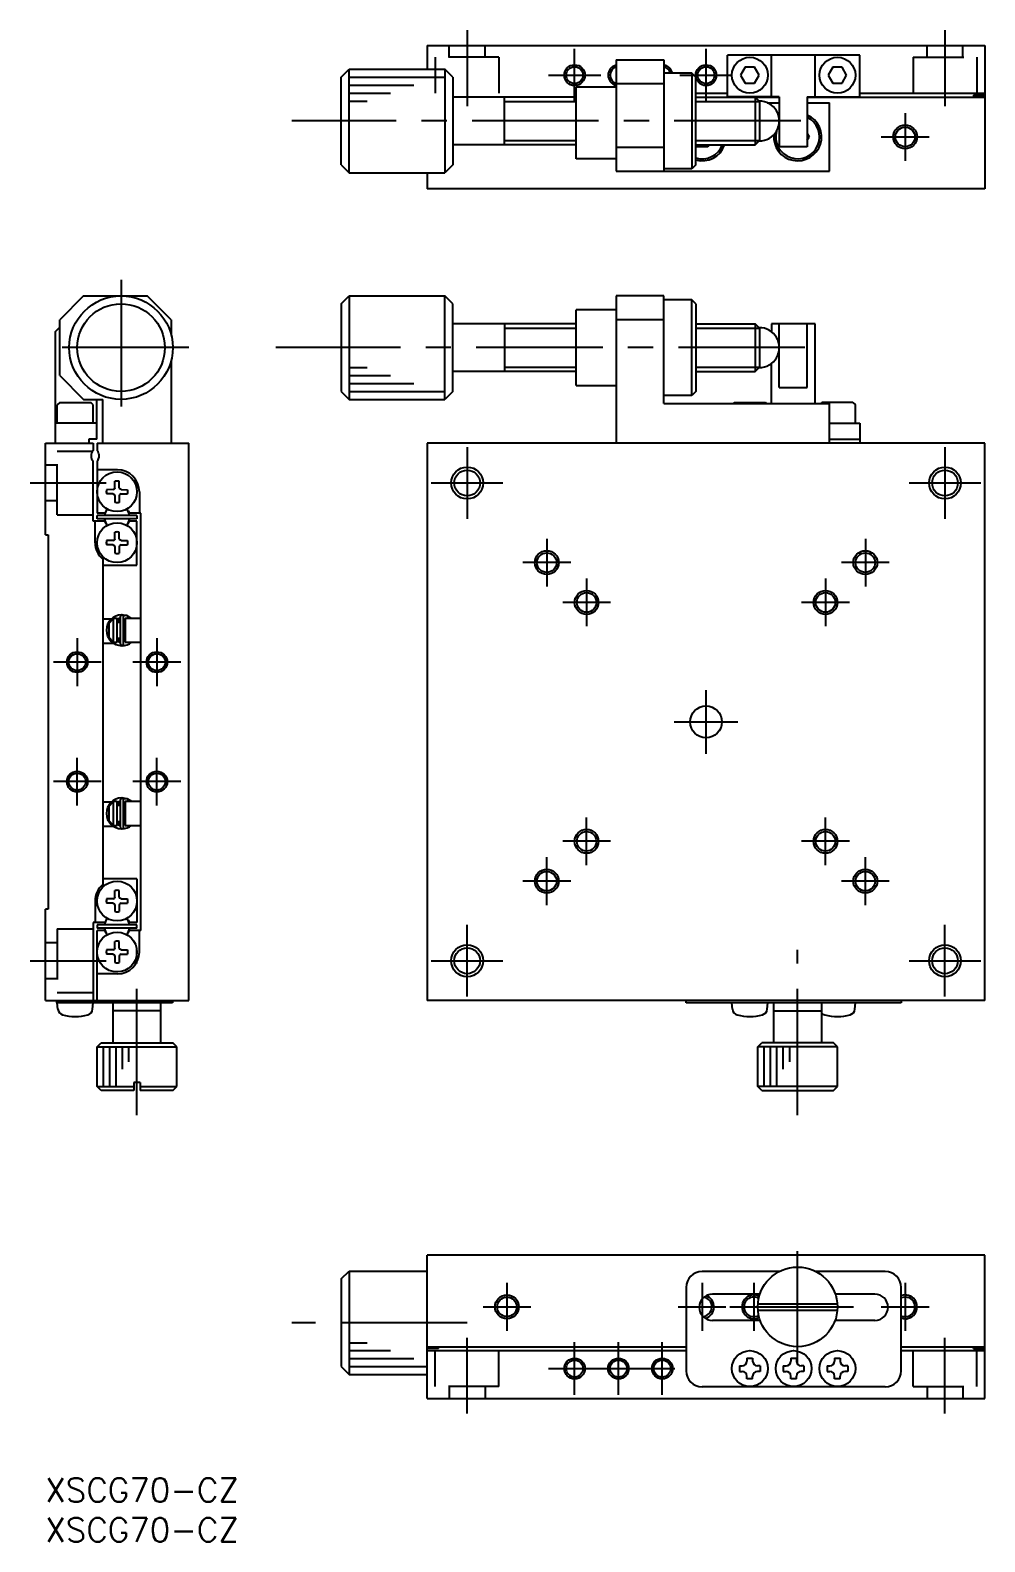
# Model space of a CAD drawing. Extents: x -2 to 284, y -8 to 182.
# Drawn here: x -1.9 to 118, y -8 to 181.8 of the extents above; entities that cross this region are included whole.
import ezdxf

# ---------------------------------------------------------------- set-up
doc = ezdxf.new("R2010")
doc.units = 0
doc.header["$LTSCALE"] = 0.5
doc.linetypes.add('CENTER', pattern=[50.8, 31.75, -6.35, 6.35, -6.35])
doc.linetypes.add('DASHED', pattern=[19.05, 12.7, -6.35])
for name, color, linetype in [('MSM_CENTER', 1, 'CENTER'), ('MSM_CONTINUOUS', 7, 'CONTINUOUS'), ('MSM_DASHED', 4, 'DASHED'), ('MSM_NARROW', 5, 'CONTINUOUS'), ('MSM_PART_NUMBER', 7, 'CONTINUOUS')]:
    doc.layers.add(name, color=color, linetype=linetype)
doc.styles.get("Standard").update_dxf_attribs({"font": 'txt.shx', "height": 3, "bigfont": 'bigfont.shx'})

# ---------------------------------------------------------------- blocks, each defined once
blk = doc.blocks.new('*U2')
at = {"layer": 'MSM_PART_NUMBER'}
blk.add_text('XSCG70-CZ', height=3, dxfattribs=at).set_placement((0, -3))
blk = doc.blocks.new('*U3')
at = {"layer": 'MSM_PART_NUMBER'}
blk.add_text('XSCG70-CZ', height=3, dxfattribs=at).set_placement((0, -8))

msp = doc.modelspace()

# ---------------------------------------------------------------- linework, layer by layer
at = {"layer": 'MSM_CENTER'}
for p, q in [((52.96, 181.82), (52.96, 172.28)), ((112.96, 181.82), (112.96, 172.28)), ((66.46, 172.87), (66.46, 179.47)), ((82.96, 172.87), (82.96, 179.47)), ((63.16, 176.17), (69.76, 176.17)), ((79.66, 176.17), (86.26, 176.17)), ((107.96, 171.42), (107.96, 165.42)), ((94.85, 170.42), (30.94, 170.42)), ((104.96, 168.42), (110.96, 168.42)), ((9.5, 150.46), (9.5, 133.46)), ((18, 141.96), (1, 141.96)), ((95.38, 141.96), (28.95, 141.96)), ((52.96, 129.46), (52.96, 120.46)), ((112.96, 129.46), (112.96, 120.46)), ((-1.9, 124.96), (7.63, 124.96)), ((48.46, 124.96), (57.46, 124.96)), ((108.46, 124.96), (117.46, 124.96)), ((62.96, 117.96), (62.96, 111.96)), ((102.96, 117.96), (102.96, 111.96)), ((65.96, 114.96), (59.96, 114.96)), ((105.96, 114.96), (99.96, 114.96)), ((67.96, 112.96), (67.96, 106.96)), ((97.96, 112.96), (97.96, 106.96)), ((70.96, 109.96), (64.96, 109.96)), ((100.96, 109.96), (94.96, 109.96)), ((4, 105.46), (4, 99.46)), ((14, 105.46), (14, 99.46)), ((7, 102.46), (1, 102.46)), ((17, 102.46), (11, 102.46)), ((82.96, 90.96), (82.96, 98.96)), ((78.96, 94.96), (86.96, 94.96)), ((4, 84.46), (4, 90.46)), ((14, 84.46), (14, 90.46)), ((7, 87.46), (1, 87.46)), ((17, 87.46), (11, 87.46)), ((67.96, 76.96), (67.96, 82.96)), ((97.96, 76.96), (97.96, 82.96)), ((70.96, 79.96), (64.96, 79.96)), ((100.96, 79.96), (94.96, 79.96)), ((62.96, 71.96), (62.96, 77.96)), ((102.96, 71.96), (102.96, 77.96)), ((65.96, 74.96), (59.96, 74.96)), ((105.96, 74.96), (99.96, 74.96)), ((52.96, 60.46), (52.96, 69.46)), ((112.96, 60.46), (112.96, 69.46)), ((-1.9, 64.96), (7.63, 64.96)), ((11.5, 45.58), (11.5, 66.32)), ((48.46, 64.96), (57.46, 64.96)), ((94.46, 45.58), (94.46, 66.32)), ((108.46, 64.96), (117.46, 64.96)), ((94.46, 14.5), (94.46, 28.5)), ((57.96, 24.5), (57.96, 18.5)), ((82.46, 24.5), (82.46, 18.5)), ((88.96, 24.5), (88.96, 18.5)), ((107.96, 24.5), (107.96, 18.5)), ((54.96, 21.5), (60.96, 21.5)), ((79.46, 21.5), (85.46, 21.5)), ((85.96, 21.5), (101.46, 21.5)), ((104.96, 21.5), (110.96, 21.5)), ((52.96, 19.5), (30.94, 19.5)), ((52.96, 8.1), (52.96, 17.63)), ((112.96, 8.1), (112.96, 17.63)), ((66.46, 10.45), (66.46, 17.05)), ((71.96, 10.45), (71.96, 17.05)), ((77.46, 10.45), (77.46, 17.05)), ((63.16, 13.75), (80.76, 13.75))]:
    msp.add_line(p, q, dxfattribs=at)
at = {"layer": 'MSM_CONTINUOUS'}
for p, q in [((47.96, 179.92), (117.96, 179.92)), ((47.96, 179.92), (47.96, 176.92)), ((102.26, 178.67), (85.66, 178.67)), ((85.66, 173.47), (85.66, 178.67)), ((91.16, 173.47), (91.16, 178.67)), ((96.66, 173.47), (96.66, 178.67)), ((102.26, 173.47), (102.26, 178.67)), ((117.96, 179.92), (117.96, 161.92)), ((37.16, 175.92), (38.16, 176.92)), ((38.16, 176.92), (50.16, 176.92)), ((38.16, 163.92), (38.16, 176.92)), ((51.16, 175.92), (50.16, 176.92)), ((50.16, 176.92), (50.16, 163.92)), ((71.66, 178.12), (71.66, 164.12)), ((71.66, 178.12), (77.66, 178.12)), ((77.66, 178.12), (77.66, 164.12)), ((87.88, 177.17), (87.3, 176.17)), ((89.03, 177.17), (87.88, 177.17)), ((89.61, 176.17), (89.03, 177.17)), ((98.88, 177.17), (98.3, 176.17)), ((100.03, 177.17), (98.88, 177.17)), ((100.61, 176.17), (100.03, 177.17)), ((37.16, 164.92), (37.16, 175.92)), ((51.16, 175.92), (51.16, 164.92)), ((66.66, 165.67), (66.66, 174.67)), ((71.66, 174.67), (66.66, 174.67)), ((71.66, 175.12), (77.66, 175.12)), ((81.16, 176.42), (77.66, 176.42)), ((81.16, 176.42), (81.16, 164.42)), ((81.66, 175.92), (81.16, 176.42)), ((81.66, 164.92), (81.66, 175.92)), ((87.3, 176.17), (87.88, 175.17)), ((87.88, 175.17), (89.03, 175.17)), ((89.03, 175.17), (89.61, 176.17)), ((98.3, 176.17), (98.88, 175.17)), ((98.88, 175.17), (100.03, 175.17)), ((100.03, 175.17), (100.61, 176.17)), ((66.66, 173.42), (51.16, 173.42)), ((57.66, 167.42), (57.66, 173.42)), ((81.66, 173.92), (85.66, 173.92)), ((81.66, 173.42), (89.12, 173.42)), ((92.16, 173.47), (85.66, 173.47)), ((88.79, 173.42), (92.16, 173.42)), ((89.12, 173.42), (89.12, 167.42)), ((89.66, 172.88), (89.12, 173.42)), ((89.66, 172.88), (89.66, 167.96)), ((92.16, 173.47), (92.16, 167.17)), ((95.66, 173.47), (95.66, 167.17)), ((95.66, 173.47), (102.26, 173.47)), ((95.66, 173.42), (117.96, 173.42)), ((102.26, 173.92), (117.96, 173.92)), ((116.56, 173.67), (116.56, 173.42)), ((116.56, 173.67), (117.96, 173.67)), ((90.64, 172.72), (92.16, 172.72)), ((95.66, 172.72), (98.46, 172.72)), ((98.46, 164.12), (98.46, 172.72)), ((66.66, 167.42), (51.16, 167.42)), ((71.66, 167.12), (77.66, 167.12)), ((81.66, 167.42), (89.12, 167.42)), ((81.66, 167.3), (81.73, 167.17)), ((83.18, 167.17), (81.73, 167.17)), ((83.32, 167.42), (83.18, 167.17)), ((89.12, 167.42), (89.66, 167.96)), ((95.66, 167.17), (92.16, 167.17)), ((95.66, 168.84), (95.9, 168.42)), ((95.66, 168), (95.9, 168.42)), ((71.66, 165.67), (66.66, 165.67)), ((37.16, 164.92), (38.16, 163.92)), ((38.16, 163.92), (50.16, 163.92)), ((47.96, 163.92), (47.96, 161.92)), ((51.16, 164.92), (50.16, 163.92)), ((71.66, 164.12), (98.46, 164.12)), ((81.16, 164.42), (77.66, 164.42)), ((81.66, 164.92), (81.16, 164.42)), ((117.96, 161.92), (47.96, 161.92)), ((4.8, 148.46), (1.8, 145.46)), ((4.8, 148.46), (12.8, 148.46)), ((15.8, 145.46), (12.8, 148.46)), ((37.16, 147.46), (38.16, 148.46)), ((38.16, 148.46), (50.16, 148.46)), ((38.16, 148.46), (38.16, 135.46)), ((51.16, 147.46), (50.16, 148.46)), ((50.16, 135.46), (50.16, 148.46)), ((71.66, 148.46), (71.66, 129.96)), ((77.66, 148.46), (71.66, 148.46)), ((77.66, 134.96), (77.66, 148.46)), ((37.16, 147.46), (37.16, 136.46)), ((51.16, 136.46), (51.16, 147.46)), ((66.66, 137.21), (66.66, 146.71)), ((71.66, 146.71), (66.66, 146.71)), ((81.16, 147.96), (77.66, 147.96)), ((81.16, 135.96), (81.16, 147.96)), ((81.66, 147.46), (81.16, 147.96)), ((81.66, 147.46), (81.66, 136.46)), ((1.25, 143.96), (1.8, 144.51)), ((1.8, 138.46), (1.8, 145.46)), ((15.8, 145.46), (15.8, 143.56)), ((66.66, 144.96), (51.16, 144.96)), ((57.66, 144.96), (57.66, 138.96)), ((77.66, 145.46), (71.66, 145.46)), ((81.66, 144.96), (89.12, 144.96)), ((89.12, 144.96), (89.12, 138.96)), ((89.66, 144.42), (89.12, 144.96)), ((89.66, 144.42), (89.66, 139.5)), ((96.66, 144.96), (91.16, 144.96)), ((91.16, 144.96), (91.16, 143.96)), ((92.16, 136.96), (92.16, 144.96)), ((95.66, 136.96), (95.66, 144.96)), ((96.66, 134.96), (96.66, 144.96)), ((1.25, 143.96), (1.25, 129.96)), ((15.8, 140.36), (15.8, 129.96)), ((66.66, 138.96), (51.16, 138.96)), ((81.66, 138.96), (89.12, 138.96)), ((89.12, 138.96), (89.66, 139.5)), ((91.16, 134.96), (91.16, 139.96)), ((1.8, 138.46), (4.8, 135.46)), ((66.66, 137.21), (71.66, 137.21)), ((92.16, 136.96), (95.66, 136.96)), ((1.8, 135.06), (1.5, 134.76)), ((1.8, 135.06), (5.7, 135.06)), ((4.8, 135.46), (7.2, 135.46)), ((6, 134.76), (5.7, 135.06)), ((6.45, 130.46), (6.45, 135.46)), ((7.2, 129.96), (7.2, 135.46)), ((37.16, 136.46), (38.16, 135.46)), ((38.16, 135.46), (50.16, 135.46)), ((51.16, 136.46), (50.16, 135.46)), ((81.16, 135.96), (77.66, 135.96)), ((77.66, 134.96), (98.46, 134.96)), ((81.66, 136.46), (81.16, 135.96)), ((86.41, 134.96), (86.51, 135.06)), ((86.51, 135.06), (90.41, 135.06)), ((90.51, 134.96), (90.41, 135.06)), ((97.41, 134.96), (97.51, 135.06)), ((101.41, 135.06), (97.51, 135.06)), ((98.46, 129.96), (98.46, 134.96)), ((101.41, 135.06), (101.71, 134.76)), ((1.5, 132.46), (1.5, 134.76)), ((6, 132.46), (6, 134.76)), ((101.71, 132.46), (101.71, 134.76)), ((6.45, 132.46), (1.25, 132.46)), ((98.46, 132.46), (102.26, 132.46)), ((102.26, 132.46), (102.26, 129.96)), ((0, 118.46), (0, 129.96)), ((0, 129.96), (6, 129.96)), ((6.45, 130.46), (5.45, 130.46)), ((5.45, 130.46), (5.45, 129.96)), ((6, 129.96), (6, 129.02)), ((6.5, 129.96), (6.5, 129.02)), ((6.5, 129.96), (18, 129.96)), ((18, 59.96), (18, 129.96)), ((117.96, 129.96), (47.96, 129.96)), ((47.96, 129.96), (47.96, 59.96)), ((98.46, 130.46), (102.26, 130.46)), ((117.96, 59.96), (117.96, 129.96)), ((6, 120.16), (6, 127.7)), ((6.5, 127.7), (6.5, 121.16)), ((9.05, 126.61), (6.5, 126.61)), ((8.5, 124.13), (7.68, 124.12)), ((8.5, 123.58), (7.68, 123.6)), ((8.5, 124.13), (8.67, 124.21)), ((8.5, 123.58), (8.67, 123.51)), ((8.73, 124.34), (8.67, 124.21)), ((8.73, 123.38), (8.67, 123.51)), ((8.73, 124.34), (8.74, 125.18)), ((9.27, 124.34), (9.26, 125.18)), ((9.27, 124.34), (9.33, 124.21)), ((9.27, 123.38), (9.33, 123.51)), ((9.5, 124.13), (9.33, 124.21)), ((9.5, 123.58), (9.33, 123.51)), ((9.5, 124.13), (10.32, 124.12)), ((9.5, 123.58), (10.32, 123.6)), ((11.8, 123.86), (11.8, 121.16)), ((8.73, 123.38), (8.74, 122.53)), ((9.27, 123.38), (9.26, 122.53)), ((7.45, 120.16), (6, 120.16)), ((6.25, 117.46), (6.25, 120.16)), ((7.45, 121.16), (6.5, 121.16)), ((11.5, 120.86), (6.5, 120.86)), ((6.5, 120.46), (6.5, 120.86)), ((11.5, 120.46), (6.5, 120.46)), ((7.62, 121.45), (7.45, 121.16)), ((7.62, 119.86), (7.45, 120.16)), ((10.38, 121.45), (10.55, 121.16)), ((10.38, 119.86), (10.55, 120.16)), ((12, 121.16), (10.55, 121.16)), ((11.5, 120.16), (10.55, 120.16)), ((11.5, 120.86), (11.5, 120.46)), ((11.5, 114.66), (11.5, 120.16)), ((12, 68.76), (12, 121.16)), ((0, 118.46), (0.35, 118.46)), ((0.35, 118.46), (0.35, 71.46)), ((8.5, 117.73), (7.68, 117.72)), ((8.5, 117.73), (8.67, 117.81)), ((8.73, 117.94), (8.67, 117.81)), ((8.73, 117.94), (8.74, 118.78)), ((9.27, 117.94), (9.26, 118.78)), ((9.27, 117.94), (9.33, 117.81)), ((9.5, 117.73), (9.33, 117.81)), ((9.5, 117.73), (10.32, 117.72)), ((8.5, 117.18), (7.68, 117.2)), ((8.5, 117.18), (8.67, 117.11)), ((8.73, 116.98), (8.67, 117.11)), ((8.73, 116.98), (8.74, 116.13)), ((9.27, 116.98), (9.26, 116.13)), ((9.27, 116.98), (9.33, 117.11)), ((9.5, 117.18), (9.33, 117.11)), ((9.5, 117.18), (10.32, 117.2)), ((7.2, 115.38), (7.2, 74.54)), ((7.2, 114.66), (11.5, 114.66)), ((9.41, 108.22), (9.41, 104.72)), ((10.38, 108.25), (9.63, 108.41)), ((9.81, 108.25), (9.8, 108.24)), ((9.8, 104.72), (9.8, 108.22)), ((9.84, 108.26), (9.81, 108.25)), ((9.87, 108.27), (9.84, 108.26)), ((9.9, 108.28), (9.87, 108.27)), ((9.94, 108.29), (9.9, 108.28)), ((9.97, 108.3), (9.94, 108.29)), ((10, 108.3), (9.97, 108.3)), ((10.04, 108.31), (10, 108.3)), ((10.07, 108.31), (10.04, 108.31)), ((10.11, 108.31), (10.07, 108.31)), ((10.14, 108.31), (10.11, 108.31)), ((10.18, 108.31), (10.14, 108.31)), ((10.21, 108.3), (10.18, 108.31)), ((10.24, 108.3), (10.21, 108.3)), ((10.28, 108.29), (10.24, 108.3)), ((10.31, 108.28), (10.28, 108.29)), ((10.38, 108.25), (10.28, 107.96)), ((10.34, 108.27), (10.31, 108.28)), ((10.37, 108.26), (10.34, 108.27)), ((10.37, 108.2), (10.36, 108.19)), ((10.85, 107.96), (10.37, 108.26)), ((10.37, 108.26), (10.37, 108.26)), ((10.37, 108.26), (10.37, 108.25)), ((10.37, 108.25), (10.37, 108.25)), ((10.37, 108.25), (10.38, 108.25)), ((10.38, 108.24), (10.37, 108.24)), ((10.37, 108.24), (10.37, 108.23)), ((10.37, 108.23), (10.37, 108.22)), ((10.37, 108.22), (10.37, 108.21)), ((10.37, 108.21), (10.37, 108.2)), ((10.4, 108.24), (10.38, 108.25)), ((10.38, 108.25), (10.38, 108.24)), ((8.25, 107.86), (7.2, 107.86)), ((8, 107.37), (8.5, 107.9)), ((8, 105.54), (8, 107.37)), ((8.5, 107.96), (8.5, 104.96)), ((9, 107.96), (8.5, 107.96)), ((9, 107.9), (9.41, 108.01)), ((9, 104.96), (9, 107.96)), ((9.2, 107.86), (9, 107.86)), ((9.41, 107.46), (9, 107.46)), ((9.2, 107.46), (9.2, 107.86)), ((9.8, 107.66), (9.81, 107.68)), ((9.8, 107.65), (9.8, 107.66)), ((9.8, 107.63), (9.8, 107.65)), ((9.8, 107.62), (9.8, 107.63)), ((10, 107.46), (9.8, 107.46)), ((9.81, 107.7), (9.82, 107.72)), ((9.81, 107.69), (9.81, 107.7)), ((9.81, 107.68), (9.81, 107.69)), ((9.82, 107.73), (9.83, 107.75)), ((9.82, 107.72), (9.82, 107.73)), ((9.83, 107.75), (9.84, 107.76)), ((9.84, 107.77), (9.85, 107.79)), ((9.84, 107.76), (9.84, 107.77)), ((9.85, 107.79), (9.86, 107.8)), ((9.86, 107.8), (9.87, 107.81)), ((9.87, 107.81), (9.88, 107.82)), ((9.88, 107.82), (9.89, 107.83)), ((9.89, 107.83), (9.9, 107.84)), ((9.9, 107.84), (9.91, 107.85)), ((9.91, 107.85), (9.92, 107.86)), ((9.92, 107.86), (9.94, 107.87)), ((9.94, 107.87), (9.95, 107.88)), ((9.95, 107.88), (9.96, 107.89)), ((9.96, 107.89), (9.98, 107.89)), ((9.98, 107.89), (9.99, 107.9)), ((9.99, 107.9), (10, 107.9)), ((10, 107.96), (10, 104.96)), ((12, 107.96), (10, 107.96)), ((10.28, 107.98), (10.27, 107.97)), ((10.27, 107.97), (10.27, 107.96)), ((10.29, 108.01), (10.28, 107.99)), ((10.28, 107.99), (10.28, 107.98)), ((10.3, 108.02), (10.29, 108.01)), ((10.31, 108.05), (10.3, 108.04)), ((10.3, 108.04), (10.3, 108.02)), ((10.32, 108.06), (10.31, 108.05)), ((10.33, 108.09), (10.32, 108.08)), ((10.32, 108.08), (10.32, 108.06)), ((10.34, 108.11), (10.33, 108.09)), ((10.35, 108.14), (10.34, 108.12)), ((10.34, 108.12), (10.34, 108.11)), ((10.36, 108.16), (10.35, 108.15)), ((10.35, 108.15), (10.35, 108.14)), ((10.36, 108.19), (10.36, 108.18)), ((10.36, 108.18), (10.36, 108.16)), ((7.2, 104.86), (8.52, 104.86)), ((8.5, 105.01), (8, 105.54)), ((8.5, 104.96), (9, 104.96)), ((9, 105.46), (9.41, 105.46)), ((9.41, 104.92), (9, 105.04)), ((9.2, 104.97), (9.2, 105.46)), ((9.2, 105.36), (9.41, 105.36)), ((9.8, 105.46), (10, 105.46)), ((9.8, 105.36), (10, 105.36)), ((9.8, 105.31), (9.8, 105.32)), ((9.8, 105.3), (9.8, 105.31)), ((9.8, 105.28), (9.8, 105.3)), ((9.81, 105.27), (9.8, 105.28)), ((9.81, 105.25), (9.81, 105.27)), ((9.81, 105.24), (9.81, 105.25)), ((9.82, 105.22), (9.81, 105.24)), ((9.82, 105.21), (9.82, 105.22)), ((9.83, 105.2), (9.82, 105.21)), ((9.83, 105.18), (9.83, 105.2)), ((9.84, 105.17), (9.83, 105.18)), ((9.85, 105.16), (9.84, 105.17)), ((9.86, 105.14), (9.85, 105.16)), ((9.87, 105.13), (9.86, 105.14)), ((9.88, 105.12), (9.87, 105.13)), ((9.89, 105.11), (9.88, 105.12)), ((9.9, 105.1), (9.89, 105.11)), ((9.91, 105.09), (9.9, 105.1)), ((9.92, 105.08), (9.91, 105.09)), ((9.93, 105.07), (9.92, 105.08)), ((9.94, 105.06), (9.93, 105.07)), ((9.96, 105.05), (9.94, 105.06)), ((9.97, 105.05), (9.96, 105.05)), ((9.98, 105.04), (9.97, 105.05)), ((10, 105.03), (9.98, 105.04)), ((10, 105.03), (10, 105.03)), ((10, 104.96), (12, 104.96)), ((10.31, 104.66), (10.31, 104.66)), ((10.31, 104.66), (10.32, 104.66)), ((10.32, 104.66), (10.32, 104.66)), ((10.32, 104.66), (10.32, 104.66)), ((10.32, 104.66), (10.32, 104.66)), ((10.32, 104.66), (10.32, 104.66)), ((10.32, 104.66), (10.33, 104.66)), ((10.33, 104.67), (10.37, 104.68)), ((10.33, 104.66), (10.33, 104.67)), ((10.33, 104.66), (10.33, 104.66)), ((10.33, 104.66), (10.33, 104.66)), ((10.33, 104.66), (10.33, 104.66)), ((10.37, 104.68), (10.39, 104.69)), ((10.37, 104.68), (10.37, 104.68)), ((10.37, 104.68), (10.37, 104.68)), ((10.37, 104.68), (10.37, 104.68)), ((8.25, 84.86), (7.2, 84.86)), ((8, 84.37), (8.5, 84.9)), ((8, 82.54), (8, 84.37)), ((8.5, 84.96), (8.5, 81.96)), ((9, 84.96), (8.5, 84.96)), ((9, 84.9), (9.41, 85.01)), ((9, 81.96), (9, 84.96)), ((9.2, 84.86), (9, 84.86)), ((9.41, 84.46), (9, 84.46)), ((9.2, 84.46), (9.2, 84.86)), ((9.41, 85.22), (9.41, 81.72)), ((10.4, 85.24), (9.63, 85.41)), ((9.81, 85.25), (9.8, 85.24)), ((9.8, 81.72), (9.8, 85.22)), ((9.8, 84.66), (9.81, 84.68)), ((9.8, 84.65), (9.8, 84.66)), ((9.8, 84.63), (9.8, 84.65)), ((9.8, 84.62), (9.8, 84.63)), ((10, 84.46), (9.8, 84.46)), ((9.84, 85.26), (9.81, 85.25)), ((9.81, 84.7), (9.82, 84.72)), ((9.81, 84.69), (9.81, 84.7)), ((9.81, 84.68), (9.81, 84.69)), ((9.82, 84.73), (9.83, 84.75)), ((9.82, 84.72), (9.82, 84.73)), ((9.83, 84.75), (9.84, 84.76)), ((9.87, 85.27), (9.84, 85.26)), ((9.84, 84.77), (9.85, 84.79)), ((9.84, 84.76), (9.84, 84.77)), ((9.85, 84.79), (9.86, 84.8)), ((9.86, 84.8), (9.87, 84.81)), ((9.9, 85.28), (9.87, 85.27)), ((9.87, 84.81), (9.88, 84.82)), ((9.88, 84.82), (9.89, 84.83)), ((9.89, 84.83), (9.9, 84.84)), ((9.94, 85.29), (9.9, 85.28)), ((9.9, 84.84), (9.91, 84.85)), ((9.91, 84.85), (9.92, 84.86)), ((9.92, 84.86), (9.94, 84.87)), ((9.97, 85.3), (9.94, 85.29)), ((9.94, 84.87), (9.95, 84.88)), ((9.95, 84.88), (9.96, 84.89)), ((9.96, 84.89), (9.98, 84.89)), ((10, 85.3), (9.97, 85.3)), ((9.98, 84.89), (9.99, 84.9)), ((9.99, 84.9), (10, 84.9)), ((10.04, 85.31), (10, 85.3)), ((10, 84.96), (10, 81.96)), ((12, 84.96), (10, 84.96)), ((10.07, 85.31), (10.04, 85.31)), ((10.11, 85.31), (10.07, 85.31)), ((10.14, 85.31), (10.11, 85.31)), ((10.18, 85.31), (10.14, 85.31)), ((10.21, 85.3), (10.18, 85.31)), ((10.24, 85.3), (10.21, 85.3)), ((10.28, 85.29), (10.24, 85.3)), ((10.28, 84.98), (10.27, 84.97)), ((10.27, 84.97), (10.27, 84.96)), ((10.31, 85.28), (10.28, 85.29)), ((10.38, 85.25), (10.28, 84.96)), ((10.29, 85.01), (10.28, 84.99)), ((10.28, 84.99), (10.28, 84.98)), ((10.3, 85.02), (10.29, 85.01)), ((10.31, 85.05), (10.3, 85.04)), ((10.3, 85.04), (10.3, 85.02)), ((10.34, 85.27), (10.31, 85.28)), ((10.32, 85.06), (10.31, 85.05)), ((10.33, 85.09), (10.32, 85.08)), ((10.32, 85.08), (10.32, 85.06)), ((10.34, 85.11), (10.33, 85.09)), ((10.37, 85.26), (10.34, 85.27)), ((10.35, 85.14), (10.34, 85.12)), ((10.34, 85.12), (10.34, 85.11)), ((10.36, 85.16), (10.35, 85.15)), ((10.35, 85.15), (10.35, 85.14)), ((10.37, 85.2), (10.36, 85.19)), ((10.36, 85.19), (10.36, 85.18)), ((10.36, 85.18), (10.36, 85.16)), ((10.85, 84.96), (10.37, 85.26)), ((10.37, 85.26), (10.37, 85.26)), ((10.37, 85.26), (10.37, 85.25)), ((10.37, 85.25), (10.37, 85.25)), ((10.37, 85.25), (10.38, 85.25)), ((10.38, 85.24), (10.37, 85.24)), ((10.37, 85.24), (10.37, 85.23)), ((10.37, 85.23), (10.37, 85.22)), ((10.37, 85.22), (10.37, 85.21)), ((10.37, 85.21), (10.37, 85.2)), ((10.38, 85.25), (10.38, 85.24)), ((7.2, 81.86), (8.52, 81.86)), ((8.5, 82.01), (8, 82.54)), ((8.5, 81.96), (9, 81.96)), ((9, 82.46), (9.41, 82.46)), ((9.41, 81.92), (9, 82.04)), ((9.2, 81.97), (9.2, 82.46)), ((9.2, 82.36), (9.41, 82.36)), ((9.8, 82.46), (10, 82.46)), ((9.8, 82.36), (10, 82.36)), ((9.8, 82.31), (9.8, 82.32)), ((9.8, 82.3), (9.8, 82.31)), ((9.8, 82.28), (9.8, 82.3)), ((9.81, 82.27), (9.8, 82.28)), ((9.81, 82.25), (9.81, 82.27)), ((9.81, 82.24), (9.81, 82.25)), ((9.82, 82.22), (9.81, 82.24)), ((9.82, 82.21), (9.82, 82.22)), ((9.83, 82.2), (9.82, 82.21)), ((9.83, 82.18), (9.83, 82.2)), ((9.84, 82.17), (9.83, 82.18)), ((9.85, 82.16), (9.84, 82.17)), ((9.86, 82.14), (9.85, 82.16)), ((9.87, 82.13), (9.86, 82.14)), ((9.88, 82.12), (9.87, 82.13)), ((9.89, 82.11), (9.88, 82.12)), ((9.9, 82.1), (9.89, 82.11)), ((9.91, 82.09), (9.9, 82.1)), ((9.92, 82.08), (9.91, 82.09)), ((9.93, 82.07), (9.92, 82.08)), ((9.94, 82.06), (9.93, 82.07)), ((9.96, 82.05), (9.94, 82.06)), ((9.97, 82.05), (9.96, 82.05)), ((9.98, 82.04), (9.97, 82.05)), ((10, 82.03), (9.98, 82.04)), ((10, 82.03), (10, 82.03)), ((10, 81.96), (12, 81.96)), ((10.31, 81.66), (10.31, 81.66)), ((10.31, 81.66), (10.32, 81.66)), ((10.32, 81.66), (10.32, 81.66)), ((10.32, 81.66), (10.32, 81.66)), ((10.32, 81.66), (10.32, 81.66)), ((10.32, 81.66), (10.32, 81.66)), ((10.32, 81.66), (10.33, 81.66)), ((10.33, 81.67), (10.37, 81.68)), ((10.33, 81.66), (10.33, 81.67)), ((10.33, 81.66), (10.33, 81.66)), ((10.33, 81.66), (10.33, 81.66)), ((10.33, 81.66), (10.33, 81.66)), ((10.37, 81.68), (10.39, 81.69)), ((10.37, 81.68), (10.37, 81.68)), ((10.37, 81.68), (10.37, 81.68)), ((10.37, 81.68), (10.37, 81.68)), ((10.38, 81.69), (10.38, 81.68)), ((11.5, 75.26), (7.2, 75.26)), ((11.5, 75.26), (11.5, 69.76)), ((6.25, 72.46), (6.25, 69.76)), ((8.5, 72.73), (7.68, 72.72)), ((8.5, 72.18), (7.68, 72.2)), ((8.5, 72.73), (8.67, 72.81)), ((8.5, 72.18), (8.67, 72.11)), ((8.73, 72.94), (8.67, 72.81)), ((8.73, 72.94), (8.74, 73.78)), ((9.27, 72.94), (9.26, 73.78)), ((9.27, 72.94), (9.33, 72.81)), ((9.5, 72.73), (9.33, 72.81)), ((9.5, 72.18), (9.33, 72.11)), ((9.5, 72.73), (10.32, 72.72)), ((9.5, 72.18), (10.32, 72.2)), ((0.35, 71.46), (0, 71.46)), ((0, 59.96), (0, 71.46)), ((8.73, 71.98), (8.67, 72.11)), ((8.73, 71.98), (8.74, 71.13)), ((9.27, 71.98), (9.26, 71.13)), ((9.27, 71.98), (9.33, 72.11)), ((6, 69.76), (6, 59.96)), ((7.45, 69.76), (6, 69.76)), ((11.5, 69.46), (6.5, 69.46)), ((6.5, 69.46), (6.5, 69.06)), ((11.5, 69.06), (6.5, 69.06)), ((6.5, 59.96), (6.5, 68.76)), ((7.45, 68.76), (6.5, 68.76)), ((7.62, 70.05), (7.45, 69.76)), ((7.62, 68.46), (7.45, 68.76)), ((10.38, 70.05), (10.55, 69.76)), ((10.38, 68.46), (10.55, 68.76)), ((11.5, 69.76), (10.55, 69.76)), ((12, 68.76), (10.55, 68.76)), ((11.5, 69.06), (11.5, 69.46)), ((11.8, 66.06), (11.8, 68.76)), ((8.73, 66.54), (8.67, 66.41)), ((8.73, 66.54), (8.74, 67.38)), ((9.27, 66.54), (9.26, 67.38)), ((9.27, 66.54), (9.33, 66.41)), ((8.5, 66.33), (7.68, 66.32)), ((8.5, 65.78), (7.68, 65.8)), ((8.5, 66.33), (8.67, 66.41)), ((8.5, 65.78), (8.67, 65.71)), ((8.73, 65.58), (8.67, 65.71)), ((8.73, 65.58), (8.74, 64.73)), ((9.27, 65.58), (9.26, 64.73)), ((9.27, 65.58), (9.33, 65.71)), ((9.5, 66.33), (9.33, 66.41)), ((9.5, 65.78), (9.33, 65.71)), ((9.5, 66.33), (10.32, 66.32)), ((9.5, 65.78), (10.32, 65.8)), ((9.05, 63.31), (6.5, 63.31)), ((0, 59.96), (18, 59.96)), ((1.45, 59.66), (1.45, 59.96)), ((15.95, 59.66), (1.45, 59.66)), ((1.57, 58.88), (1.5, 59.66)), ((5.93, 58.88), (6, 59.66)), ((8.5, 54.66), (8.5, 59.66)), ((14.5, 54.66), (14.5, 59.66)), ((15.95, 59.96), (15.95, 59.66)), ((117.96, 59.96), (47.96, 59.96)), ((80.46, 59.66), (80.46, 59.96)), ((107.46, 59.66), (80.46, 59.66)), ((86.27, 58.89), (86.21, 59.66)), ((90.64, 58.88), (90.71, 59.66)), ((91.46, 54.66), (91.46, 59.66)), ((97.46, 59.66), (97.46, 54.66)), ((101.64, 58.88), (101.71, 59.66)), ((107.46, 59.96), (107.46, 59.66)), ((14.5, 58.66), (8.5, 58.66)), ((91.46, 58.66), (97.46, 58.66)), ((6.5, 54.16), (7, 54.66)), ((6.5, 49.16), (6.5, 54.16)), ((6.5, 54.16), (16.5, 54.16)), ((7, 54.66), (16, 54.66)), ((16.5, 54.16), (16, 54.66)), ((16.5, 49.16), (16.5, 54.16)), ((89.46, 54.16), (89.96, 54.66)), ((89.46, 49.16), (89.46, 54.16)), ((99.46, 54.16), (89.46, 54.16)), ((98.96, 54.66), (89.96, 54.66)), ((99.46, 54.16), (98.96, 54.66)), ((99.46, 49.16), (99.46, 54.16)), ((11.1, 49.66), (11.1, 48.66)), ((11.9, 49.66), (11.1, 49.66)), ((11.9, 49.66), (11.9, 48.66)), ((7, 48.66), (6.5, 49.16)), ((6.5, 49.16), (11.1, 49.16)), ((11.1, 48.66), (7, 48.66)), ((11.9, 49.16), (16.5, 49.16)), ((16, 48.66), (11.9, 48.66)), ((16, 48.66), (16.5, 49.16)), ((89.96, 48.66), (89.46, 49.16)), ((99.46, 49.16), (89.46, 49.16)), ((89.96, 48.66), (98.96, 48.66)), ((98.96, 48.66), (99.46, 49.16)), ((117.96, 28), (47.96, 28)), ((47.96, 10), (47.96, 28)), ((117.96, 10), (117.96, 28)), ((37.16, 25), (38.16, 26)), ((37.16, 25), (37.16, 14)), ((38.16, 26), (38.16, 13)), ((38.16, 26), (47.96, 26)), ((92.18, 25.95), (82.46, 25.95)), ((105.46, 25.95), (96.74, 25.95)), ((80.46, 23.95), (80.46, 13.45)), ((89.72, 23.1), (83.76, 23.1)), ((104.16, 23.1), (99.19, 23.1)), ((107.46, 13.45), (107.46, 23.95)), ((89.47, 21.9), (99.44, 21.9)), ((89.47, 21.1), (99.44, 21.1)), ((89.75, 19.8), (83.76, 19.8)), ((104.16, 19.8), (99.16, 19.8)), ((47.96, 16.5), (80.46, 16.5)), ((49.36, 16.25), (47.96, 16.25)), ((47.96, 16), (80.46, 16)), ((49.36, 16.25), (49.36, 16.5)), ((107.46, 16.5), (117.96, 16.5)), ((107.46, 16), (117.96, 16)), ((116.56, 16.25), (116.56, 16.5)), ((116.56, 16.25), (117.96, 16.25)), ((37.16, 14), (38.16, 13)), ((87.16, 14.1), (87.51, 14.1)), ((87.16, 14.1), (87.16, 13.4)), ((87.16, 13.4), (87.51, 13.4)), ((88.1, 15.05), (88.1, 14.69)), ((88.1, 15.05), (88.81, 15.05)), ((88.81, 15.05), (88.81, 14.69)), ((89.75, 14.1), (89.4, 14.1)), ((89.75, 13.4), (89.4, 13.4)), ((89.75, 14.1), (89.75, 13.4)), ((92.66, 14.1), (93.01, 14.1)), ((92.66, 14.1), (92.66, 13.4)), ((92.66, 13.4), (93.01, 13.4)), ((93.6, 15.05), (93.6, 14.69)), ((93.6, 15.05), (94.31, 15.05)), ((94.31, 15.05), (94.31, 14.69)), ((95.25, 14.1), (94.9, 14.1)), ((95.25, 13.4), (94.9, 13.4)), ((95.25, 14.1), (95.25, 13.4)), ((98.16, 14.1), (98.51, 14.1)), ((98.16, 14.1), (98.16, 13.4)), ((98.16, 13.4), (98.51, 13.4)), ((99.1, 15.05), (99.1, 14.69)), ((99.1, 15.05), (99.81, 15.05)), ((99.81, 15.05), (99.81, 14.69)), ((100.75, 14.1), (100.4, 14.1)), ((100.75, 13.4), (100.4, 13.4)), ((100.75, 14.1), (100.75, 13.4)), ((38.16, 13), (47.96, 13)), ((105.46, 11.45), (82.46, 11.45)), ((88.1, 12.45), (88.1, 12.81)), ((88.81, 12.45), (88.1, 12.45)), ((88.81, 12.45), (88.81, 12.81)), ((93.6, 12.45), (93.6, 12.81)), ((94.31, 12.45), (93.6, 12.45)), ((94.31, 12.45), (94.31, 12.81)), ((99.1, 12.45), (99.1, 12.81)), ((99.81, 12.45), (99.1, 12.45)), ((99.81, 12.45), (99.81, 12.81)), ((47.96, 10), (117.96, 10))]:
    msp.add_line(p, q, dxfattribs=at)
for centre, radius in [((66.46, 176.17), 1.06), ((82.96, 176.17), 1.06), ((88.46, 176.17), 2.25), ((99.46, 176.17), 2.25), ((107.96, 168.42), 1.23), ((9.5, 141.96), 6.5), ((9.5, 141.96), 5.5), ((9, 123.86), 2.5), ((52.96, 124.96), 1.62), ((112.96, 124.96), 1.62), ((9, 117.46), 2.5), ((62.96, 114.96), 1.23), ((102.96, 114.96), 1.23), ((67.96, 109.96), 1.23), ((97.96, 109.96), 1.23), ((4, 102.46), 1.06), ((14, 102.46), 1.06), ((82.96, 94.96), 2), ((4, 87.46), 1.06), ((14, 87.46), 1.06), ((67.96, 79.96), 1.23), ((97.96, 79.96), 1.23), ((62.96, 74.96), 1.23), ((102.96, 74.96), 1.23), ((9, 72.46), 2.5), ((9, 66.06), 2.5), ((52.96, 64.96), 1.62), ((112.96, 64.96), 1.62), ((94.46, 21.5), 5), ((57.96, 21.5), 1.23), ((88.46, 13.75), 2.25), ((93.96, 13.75), 2.25), ((99.46, 13.75), 2.25), ((66.46, 13.75), 1.06), ((71.96, 13.75), 1.06), ((77.46, 13.75), 1.06)]:
    msp.add_circle(centre, radius, dxfattribs=at)
for centre, radius, start, end in [((71.96, 176.17), 1.06, 106.4965, 253.5035), ((77.46, 176.17), 1.06, 13.6877, 79.0878), ((89.66, 170.42), 2.5, 269.0567, 90.9433), ((94.46, 168.42), 3, 174.6711, 66.4218), ((94.46, 168.42), 2.75, 164.9232, 64.1279), ((94.46, 168.42), 2.75, 146.7581, 149.837), ((82.46, 168.42), 2.75, 253.0876, 338.6763), ((82.46, 168.42), 3, 254.534, 340.5288), ((89.66, 141.96), 2.5, 269.0567, 90.9433), ((6.75, 128.36), 1, 138.5904, 221.4096), ((5.75, 128.36), 1, 318.5904, 41.4096), ((9.05, 123.86), 2.75, 0, 90), ((9, 123.86), 1.35, 168.8959, 191.1041), ((9, 123.86), 1.35, 78.8959, 101.1041), ((9, 123.86), 1.35, 348.8959, 11.1041), ((9, 120.66), 1.59, 140.1512, 172.7624), ((9.12, 120.54), 1.75, 139.676, 148.6217), ((9, 123.86), 1.35, 258.8959, 281.1041), ((8.88, 120.54), 1.75, 31.3783, 40.324), ((9, 120.66), 1.59, 7.2376, 39.8488), ((9, 120.66), 1.59, 187.2376, 219.8488), ((9.12, 120.77), 1.75, 211.3783, 220.324), ((9, 120.66), 1.59, 320.1512, 352.7624), ((8.88, 120.77), 1.75, 319.676, 328.6217), ((9, 117.46), 1.35, 168.8959, 191.1041), ((9, 117.46), 1.35, 78.8959, 101.1041), ((9, 117.46), 1.35, 348.8959, 11.1041), ((9, 117.46), 2.75, 180, 229.1148), ((9, 117.46), 1.35, 258.8959, 281.1041), ((9.61, 106.47), 1.94, 90.6567, 269.2678), ((9.61, 108.22), 0.195, 0, 180), ((9.61, 104.72), 0.195, 180, 0), ((9.6, 106.47), 1.95, 270.7607, 308.9718), ((9.61, 83.47), 1.94, 90.6567, 269.2678), ((9.61, 85.22), 0.195, 0, 180), ((9.61, 81.72), 0.195, 180, 0), ((9.6, 83.47), 1.95, 270.7607, 308.9718), ((9, 72.46), 2.75, 130.8852, 180), ((9, 72.46), 1.35, 168.8959, 191.1041), ((9, 72.46), 1.35, 78.8959, 101.1041), ((9, 72.46), 1.35, 348.8959, 11.1041), ((9, 69.26), 1.59, 140.1512, 172.7624), ((9.12, 69.14), 1.75, 139.676, 148.6217), ((9, 72.46), 1.35, 258.8959, 281.1041), ((8.88, 69.14), 1.75, 31.3783, 40.324), ((9, 69.26), 1.59, 7.2376, 39.8488), ((9, 69.26), 1.59, 187.2376, 219.8488), ((9.12, 69.37), 1.75, 211.3783, 220.324), ((9, 69.26), 1.59, 320.1512, 352.7624), ((8.88, 69.37), 1.75, 319.676, 328.6217), ((9, 66.06), 1.35, 78.8959, 101.1041), ((9, 66.06), 1.35, 168.8959, 191.1041), ((9, 66.06), 1.35, 258.8959, 281.1041), ((9.05, 66.06), 2.75, 270, 0), ((9, 66.06), 1.35, 348.8959, 11.1041), ((2.37, 58.95), 0.8, 185, 254.5573), ((5.13, 58.95), 0.8, 285.4427, 355), ((87.09, 58.96), 0.821, 185, 254.7184), ((89.84, 58.95), 0.8, 285.4427, 355), ((100.84, 58.95), 0.8, 285.4427, 355), ((3.75, 63.96), 6, 254.5573, 285.2816), ((88.46, 63.96), 6, 254.7184, 285.4427), ((98.09, 58.96), 0.821, 219.3338, 254.7184), ((99.46, 63.96), 6, 254.7184, 285.4427), ((82.46, 23.95), 2, 90, 180), ((105.46, 23.95), 2, 0, 90), ((83.76, 21.45), 1.65, 90, 270), ((104.16, 21.45), 1.65, 270, 90), ((82.46, 21.5), 1.23, 276.4572, 79.1377), ((88.96, 21.5), 1.23, 60.0028, 299.9972), ((107.96, 21.5), 1.23, 246.0042, 113.9958), ((82.46, 13.45), 2, 180, 270), ((87.51, 14.69), 0.59, 270, 0), ((87.51, 12.81), 0.59, 0, 90), ((89.4, 14.69), 0.59, 180, 270), ((89.4, 12.81), 0.59, 90, 180), ((93.01, 14.69), 0.59, 270, 0), ((93.01, 12.81), 0.59, 0, 90), ((94.9, 14.69), 0.59, 180, 270), ((94.9, 12.81), 0.59, 90, 180), ((98.51, 14.69), 0.59, 270, 0), ((98.51, 12.81), 0.59, 0, 90), ((100.4, 14.69), 0.59, 180, 270), ((100.4, 12.81), 0.59, 90, 180), ((105.46, 13.45), 2, 270, 0)]:
    msp.add_arc(centre, radius, start, end, dxfattribs=at)
at = {"layer": 'MSM_DASHED'}
for p, q in [((50.71, 178.42), (50.71, 179.92)), ((55.21, 178.42), (55.21, 179.92)), ((110.71, 178.42), (110.71, 179.92)), ((115.21, 178.42), (115.21, 179.92)), ((56.96, 178.42), (48.96, 178.42)), ((48.96, 178.42), (48.96, 173.92)), ((56.96, 178.42), (56.96, 173.92)), ((108.96, 178.42), (116.96, 178.42)), ((108.96, 178.42), (108.96, 173.92)), ((116.96, 178.42), (116.96, 173.92)), ((1.5, 127.21), (0, 127.21)), ((1.5, 120.96), (1.5, 128.96)), ((1.5, 128.96), (5.95, 128.96)), ((1.5, 122.71), (0, 122.71)), ((1.5, 120.96), (6, 120.96)), ((1.5, 68.96), (1.5, 60.96)), ((1.5, 68.96), (6, 68.96)), ((1.5, 67.21), (0, 67.21)), ((1.5, 62.71), (0, 62.71)), ((1.5, 60.96), (6, 60.96)), ((48.96, 11.5), (48.96, 16)), ((56.96, 11.5), (56.96, 16)), ((108.96, 11.5), (108.96, 16)), ((116.96, 11.5), (116.96, 16)), ((56.96, 11.5), (48.96, 11.5)), ((50.71, 11.5), (50.71, 10)), ((55.21, 11.5), (55.21, 10)), ((108.96, 11.5), (116.96, 11.5)), ((110.71, 11.5), (110.71, 10)), ((115.21, 11.5), (115.21, 10))]:
    msp.add_line(p, q, dxfattribs=at)
at = {"layer": 'MSM_NARROW'}
for p, q in [((38.16, 175.92), (50.16, 175.92)), ((38.16, 174.92), (46.27, 174.92)), ((38.16, 173.92), (43.33, 173.92)), ((38.16, 172.92), (40.39, 172.92)), ((57.66, 172.88), (66.66, 172.88)), ((81.66, 172.88), (89.66, 172.88)), ((57.66, 167.96), (66.66, 167.96)), ((81.66, 167.96), (89.66, 167.96)), ((57.66, 144.42), (66.66, 144.42)), ((81.66, 144.42), (89.66, 144.42)), ((38.16, 139.46), (40.39, 139.46)), ((57.66, 139.5), (66.66, 139.5)), ((81.66, 139.5), (89.66, 139.5)), ((38.16, 138.46), (43.33, 138.46)), ((38.16, 137.46), (46.27, 137.46)), ((38.16, 136.46), (50.16, 136.46)), ((7.3, 49.16), (7.3, 54.16)), ((8.1, 49.16), (8.1, 54.16)), ((8.9, 49.16), (8.9, 54.16)), ((9.7, 51.34), (9.7, 54.16)), ((10.5, 52.25), (10.5, 54.16)), ((90.26, 49.16), (90.26, 54.16)), ((91.06, 49.16), (91.06, 54.16)), ((91.86, 49.16), (91.86, 54.16)), ((92.66, 51.34), (92.66, 54.16)), ((93.46, 52.25), (93.46, 54.16)), ((38.16, 17), (40.39, 17)), ((38.16, 16), (43.33, 16)), ((38.16, 15), (46.27, 15)), ((38.16, 14), (47.96, 14))]:
    msp.add_line(p, q, dxfattribs=at)
for centre, radius in [((66.46, 176.17), 1.3), ((82.96, 176.17), 1.3), ((107.96, 168.42), 1.5), ((52.96, 124.96), 2), ((112.96, 124.96), 2), ((62.96, 114.96), 1.5), ((102.96, 114.96), 1.5), ((67.96, 109.96), 1.5), ((97.96, 109.96), 1.5), ((4, 102.46), 1.3), ((14, 102.46), 1.3), ((4, 87.46), 1.3), ((14, 87.46), 1.3), ((67.96, 79.96), 1.5), ((97.96, 79.96), 1.5), ((62.96, 74.96), 1.5), ((102.96, 74.96), 1.5), ((52.96, 64.96), 2), ((112.96, 64.96), 2), ((57.96, 21.5), 1.5), ((66.46, 13.75), 1.3), ((71.96, 13.75), 1.3), ((77.46, 13.75), 1.3)]:
    msp.add_circle(centre, radius, dxfattribs=at)
for centre, radius, start, end in [((71.96, 176.17), 1.3, 103.3424, 256.6576), ((77.46, 176.17), 1.3, 11.0875, 81.1501), ((82.46, 21.5), 1.5, 286.0128, 69.5821), ((88.96, 21.5), 1.5, 62.9643, 297.0357), ((107.96, 21.5), 1.5, 250.5288, 109.4712)]:
    msp.add_arc(centre, radius, start, end, dxfattribs=at)

# ---------------------------------------------------------------- block references
at = {"layer": 'MSM_CONTINUOUS'}
for name in ['*U2', '*U3']:
    msp.add_blockref(name, (0, 0), dxfattribs=at)

doc.saveas('drawing.dxf')
